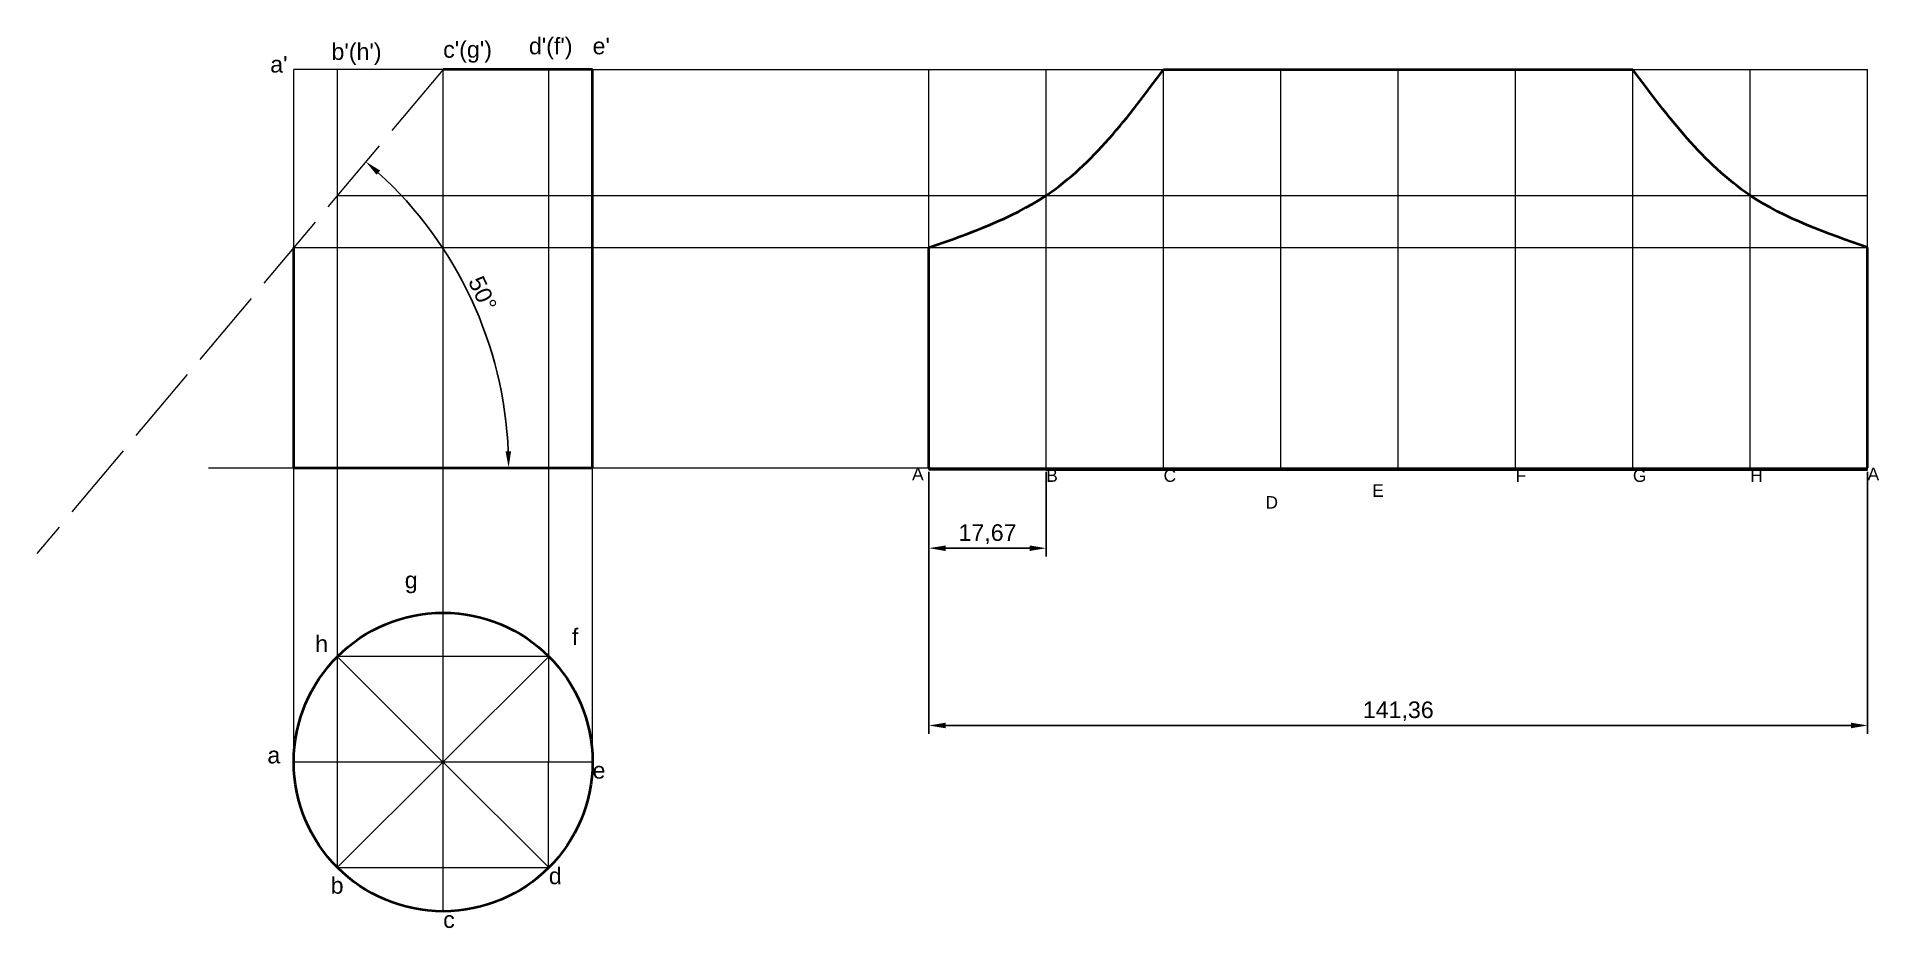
# Paper-space layout 'Layout8' of a CAD drawing. Header units: millimetres. Extents: x -31 to 247, y 12 to 146.
import ezdxf

# ---------------------------------------------------------------- set-up
doc = ezdxf.new("R2010")
doc.units = ezdxf.units.MM
doc.linetypes.add('ACAD_ISO02W100', pattern=[15, 12, -3])
doc.styles.get("Standard").update_dxf_attribs({"font": 'arial.ttf'})
doc.dimstyles.new('ISO-25', dxfattribs={"dimtxt": 2.5, "dimasz": 2.5, "dimexe": 1.25, "dimexo": 0.625, "dimtad": 1, "dimtxsty": 'Standard', "dimcen": 2.5, "dimadec": 0, "dimazin": 0, "dimtfac": 1, "dimtmove": 0, "dimatfit": 3, "dimfxl": 1, "dimarcsym": 0})

# ---------------------------------------------------------------- blocks, each defined once
blk = doc.blocks.new('*D85')
at = {"color": 0, "linetype": 'Continuous', "lineweight": -2, "transparency": 16777216}
for p, q in [((103.63, 80.38), (103.63, 67.64)), ((121.3, 80.38), (121.3, 67.64)), ((106.13, 68.89), (118.8, 68.89))]:
    blk.add_line(p, q, dxfattribs=at)
at = {"color": 0, "linetype": 'Continuous', "lineweight": 40, "transparency": 16777216}
for points in [[(106.13, 69.3), (106.13, 68.47), (103.63, 68.89)], [(118.8, 69.3), (118.8, 68.47), (121.3, 68.89)]]:
    blk.add_solid(points, dxfattribs=at)
at = {"layer": 'Defpoints', "color": 0, "linetype": 'Continuous', "lineweight": 40, "transparency": 16777216}
for p in [(103.63, 81), (121.3, 81), (121.3, 68.89)]:
    blk.add_point(p, dxfattribs=at)
at = {"color": 0, "linetype": 'Continuous', "lineweight": 40, "transparency": 16777216, "insert": (112.46, 71.01), "char_height": 2.5, "attachment_point": 5}
blk.add_mtext('17,67', dxfattribs=at)
blk = doc.blocks.new('*D86')
at = {"color": 0, "linetype": 'Continuous', "lineweight": -2, "transparency": 16777216}
for p, q in [((103.63, 80.38), (103.63, 40.93)), ((244.99, 80.38), (244.99, 40.93)), ((106.13, 42.18), (242.49, 42.18))]:
    blk.add_line(p, q, dxfattribs=at)
at = {"color": 0, "linetype": 'Continuous', "lineweight": 40, "transparency": 16777216}
for points in [[(106.13, 42.6), (106.13, 41.76), (103.63, 42.18)], [(242.49, 42.6), (242.49, 41.76), (244.99, 42.18)]]:
    blk.add_solid(points, dxfattribs=at)
at = {"layer": 'Defpoints', "color": 0, "linetype": 'Continuous', "lineweight": 40, "transparency": 16777216}
for p in [(103.63, 81), (244.99, 81), (244.99, 42.18)]:
    blk.add_point(p, dxfattribs=at)
at = {"color": 0, "linetype": 'Continuous', "lineweight": 40, "transparency": 16777216, "insert": (174.31, 44.31), "char_height": 2.5, "attachment_point": 5}
blk.add_mtext('141,36', dxfattribs=at)
blk = doc.blocks.new('*D148')
at = {"color": 0, "linetype": 'Continuous', "lineweight": -2, "transparency": 16777216}
blk.add_arc((-19.86, 81), 60.2, 2.3795, 47.6205, dxfattribs=at)
at = {"color": 0, "linetype": 'Continuous', "lineweight": 40, "transparency": 16777216}
for points in [[(20.44, 125.16), (20.99, 125.79), (18.84, 127.12)], [(40.71, 83.51), (39.87, 83.5), (40.34, 81)]]:
    blk.add_solid(points, dxfattribs=at)
at = {"layer": 'Defpoints', "color": 0, "linetype": 'Continuous', "lineweight": 40, "transparency": 16777216}
for p in [(30.48, 141), (37.81, 98.27), (-4.85, 81), (244.99, 81), (-30.71, 68.08)]:
    blk.add_point(p, dxfattribs=at)
at = {"color": 0, "linetype": 'Continuous', "lineweight": 40, "transparency": 16777216, "insert": (36.42, 107.25), "char_height": 2.5, "attachment_point": 5, "rotation": 295}
blk.add_mtext('50°', dxfattribs=at)

psp = doc.layouts.new('Layout8')

# ---------------------------------------------------------------- linework, layer by layer
at = {"linetype": 'ACAD_ISO02W100', "lineweight": 20}
psp.add_line((30.484, 141.005), (-30.706, 68.082), dxfattribs=at)
at = {"lineweight": 20}
for p, q in [((7.985, 36.423), (7.985, 141.005)), ((52.984, 141.005), (7.985, 141.005)), ((14.574, 52.582), (14.574, 141.005)), ((30.484, 81.005), (30.484, 141.005)), ((46.394, 52.582), (46.394, 141.005)), ((52.984, 36.672), (52.984, 141.005)), ((-4.85, 81.005), (244.985, 81.005)), ((30.484, 36.672), (30.484, 81.005)), ((30.484, 14.172), (30.484, 59.172)), ((30.415, 36.672), (14.54, 52.547)), ((14.54, 52.547), (14.54, 20.797)), ((46.394, 52.582), (14.574, 52.582)), ((30.415, 36.672), (46.394, 52.582)), ((46.36, 20.797), (46.394, 52.582)), ((52.984, 36.672), (7.984, 36.672)), ((30.415, 36.672), (14.54, 20.797)), ((30.484, 36.672), (46.394, 20.762)), ((14.54, 20.797), (46.36, 20.797))]:
    psp.add_line(p, q, dxfattribs=at)
at = {"linetype": 'Continuous', "lineweight": 40}
for p, q in [((52.984, 141.005), (30.484, 141.005)), ((52.984, 81.005), (52.984, 141.005)), ((138.965, 141.005), (209.645, 141.005)), ((7.985, 81.005), (7.985, 114.192)), ((103.625, 81.005), (103.625, 114.192)), ((244.985, 81.005), (244.985, 114.192)), ((7.985, 81.005), (52.984, 81.005)), ((121.295, 80.763), (103.625, 80.763)), ((121.295, 80.763), (138.965, 80.763)), ((138.965, 80.763), (156.635, 80.763)), ((156.635, 80.763), (174.305, 80.763)), ((174.305, 80.763), (191.975, 80.763)), ((191.975, 80.763), (209.645, 80.763)), ((209.645, 80.763), (227.315, 80.763)), ((227.315, 80.763), (244.985, 80.763))]:
    psp.add_line(p, q, dxfattribs=at)
at = {"linetype": 'Continuous', "lineweight": 20}
for p, q in [((52.984, 141.005), (244.985, 141.005)), ((103.625, 80.763), (103.625, 141.005)), ((121.295, 80.763), (121.295, 141.005)), ((138.965, 80.763), (138.965, 141.005)), ((156.635, 80.763), (156.635, 141.005)), ((174.305, 80.763), (174.305, 141.005)), ((191.975, 80.763), (191.975, 141.005)), ((209.645, 80.763), (209.645, 141.005)), ((227.315, 80.763), (227.315, 141.005)), ((244.985, 80.763), (244.985, 141.005)), ((14.574, 122.044), (244.985, 122.044)), ((7.985, 114.192), (244.985, 114.192))]:
    psp.add_line(p, q, dxfattribs=at)
at = {"lineweight": 40}
psp.add_circle((30.484, 36.672), 22.5, dxfattribs=at)
at = {"linetype": 'Continuous', "lineweight": 40}
for points in [[(103.625, 114.192), (121.295, 122.044), (138.965, 141.005)], [(244.985, 114.192), (227.315, 122.044), (209.645, 141.005)]]:
    psp.add_spline(points, degree=3, dxfattribs=at)

# ---------------------------------------------------------------- texts
at = {"linetype": 'ACAD_ISO02W100', "lineweight": 20, "char_height": 2.5, "attachment_point": 1}
for s, width, insert in [("b'(h')", 4.24267, (13.663, 144.961)), ("c'(g')", 7.45354, (30.484, 145.287)), ("d'(f')", 3.00283, (43.391, 145.806)), ("e'", 6.76766, (52.984, 145.806)), ("a'", 7.27138, (4.437, 143.053))]:
    psp.add_mtext_dynamic_manual_height_columns(s, width=width, gutter_width=12.5, heights=[0], dxfattribs=dict(at, insert=insert))
at = {"linetype": 'Continuous', "lineweight": 20, "char_height": 1.875, "attachment_point": 1}
for s, width, insert in [('A', 11.11623, (101.091, 81.005)), ('B', 2.22282, (121.295, 80.763)), ('C', 1.51971, (138.965, 80.763)), ('F', 4.67594, (191.975, 80.763)), ('G', 5.53299, (209.645, 80.763)), ('H', 9.07352, (227.315, 80.763)), ('A', 13.49818, (244.985, 81.005)), ('E', 9.49799, (170.381, 78.497)), ('D', 8.60257, (154.31, 76.735))]:
    psp.add_mtext_dynamic_manual_height_columns(s, width=width, gutter_width=9.375, heights=[0], dxfattribs=dict(at, insert=insert))
at = {"lineweight": 20, "char_height": 2.5, "attachment_point": 1}
for s, width, insert in [('g', 5.77837, (24.706, 65.342)), ('h', 12.67802, (11.207, 55.743)), ('f', 8.5665, (49.886, 56.781)), ('a', 30.43949, (4.014, 38.964)), ('e', 7.80475, (52.984, 36.672)), ('b', 10.38363, (13.538, 19.329)), ('d', 6.34754, (46.394, 20.762)), ('c', 8.30691, (30.484, 14.172))]:
    psp.add_mtext_dynamic_manual_height_columns(s, width=width, gutter_width=12.5, heights=[0], dxfattribs=dict(at, insert=insert))

# ---------------------------------------------------------------- dimensions: what is measured, and where the dimension line sits
at = {"linetype": 'Continuous', "lineweight": 40}
dim = psp.add_angular_dim_2l(base=(37.812, 98.271), line1=((-4.85, 81.005), (244.985, 81.005)), line2=((30.484, 141.005), (-30.706, 68.082)), dimstyle='ISO-25', dxfattribs=at)
dim.commit()
dim.dimension.update_dxf_attribs({"geometry": '*D148', "text_midpoint": (36.424, 107.251)})
for base, p2, picture, middle in [((121.295, 68.886), (121.295, 81.005), '*D85', (112.46, 71.014)), ((244.985, 42.18), (244.985, 81.005), '*D86', (174.305, 44.307))]:
    dim = psp.add_linear_dim(base=base, p1=(103.625, 81.005), p2=p2, dimstyle='ISO-25', dxfattribs=at)
    dim.commit()
    dim.dimension.update_dxf_attribs({"geometry": picture, "text_midpoint": middle})

doc.saveas('drawing.dxf')
